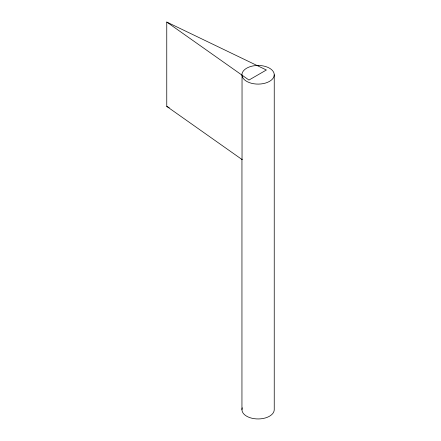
<?xml version="1.0" encoding="UTF-8"?>
<svg xmlns="http://www.w3.org/2000/svg" width="441" height="441" viewBox="0 0 441 441"><rect width="100%" height="100%" fill="white"/><g stroke="black" fill="none" stroke-linecap="round" stroke-linejoin="round"><path stroke-width="0.66" d="M166.759 22.05L266.386 69.998L248.961 80.053L166.759 22.05L166.759 106.419L242.037 159.537L242.037 75.168M166.759 106.419L169.234 107.615M242.037 159.537L241.949 159.151L241.949 409.628M274.241 74.783L274.241 409.628A16.146 9.322 0 0 1 256.508 418.906A16.146 9.322 0 0 1 242.258 407.809M258.095 65.461L253.917 65.775A16.146 9.322 0 0 0 241.949 74.783L242.5 77.192A16.146 9.322 0 0 0 260.896 83.961A16.146 9.322 0 0 0 274.181 73.967A16.146 9.322 0 0 0 258.095 65.461"/></g></svg>
